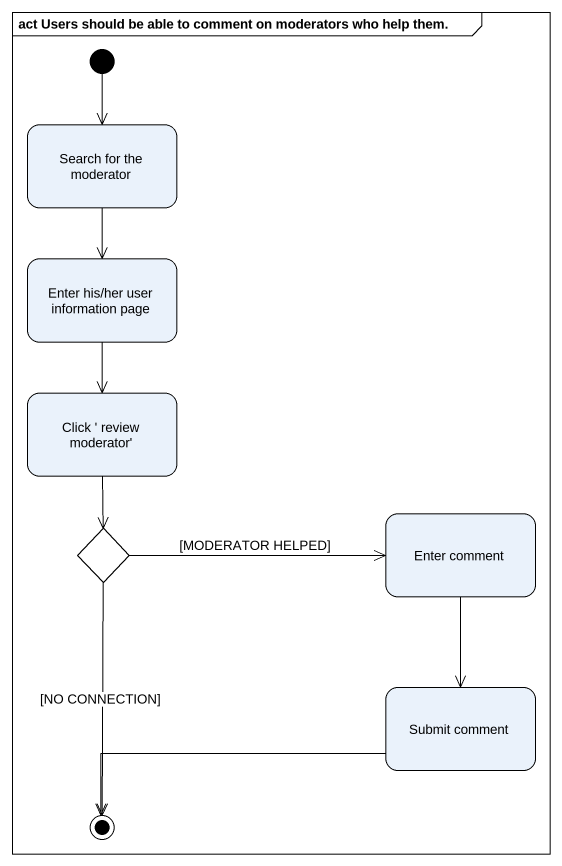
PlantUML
@startuml
mainframe act Users should be able to comment on moderators who help them.
hide empty description
state "Search for the moderator" as Search_for_the_moderator
state "Enter his/her user information page" as Enter_his_her_user
state "Click ' review moderator'" as Click_review_moderator
state choice1 <<choice>>
state "Enter comment" as Enter_comment
state "Submit comment" as Submit_comment
[*] --> Search_for_the_moderator
Search_for_the_moderator --> Enter_his_her_user
Enter_his_her_user --> Click_review_moderator
Click_review_moderator --> choice1
choice1 -right-> Enter_comment : [MODERATOR HELPED]
Enter_comment --> Submit_comment
choice1 --> [*] : [NO CONNECTION]
Submit_comment -left-> [*]
@enduml
